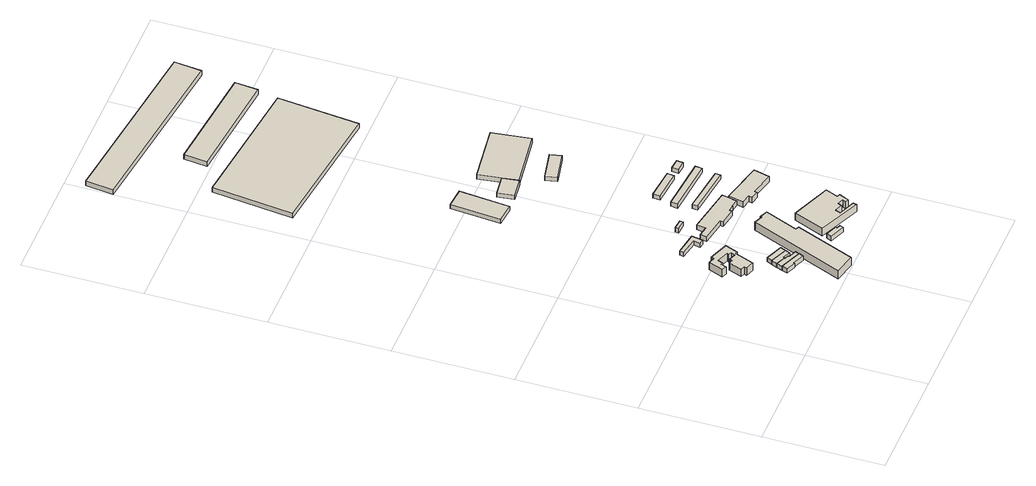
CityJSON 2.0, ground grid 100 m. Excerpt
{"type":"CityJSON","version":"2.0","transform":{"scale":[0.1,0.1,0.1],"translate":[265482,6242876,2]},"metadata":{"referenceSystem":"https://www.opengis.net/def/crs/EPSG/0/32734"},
"CityObjects":{
"building1":{"type":"Building","attributes":{"address":"80 Foundry Road Salt River Cape Town","building":"retail","building:levels":"2","footprint":{"type":"Polygon"},"plus_code":"C5X2XJXH+XVV","ground_height":4.61,"building_height":6.9,"roof_height":11.51},"geometry":[{"type":"Solid","lod":"1","boundaries":[[[[0,1,2,3]],[[1,4,5,2]],[[4,6,7,5]],[[6,8,9,7]],[[8,10,11,9]],[[10,12,13,11]],[[12,14,15,13]],[[14,16,17,15]],[[16,18,19,17]],[[18,20,21,19]],[[20,22,23,21]],[[22,24,25,23]],[[24,26,27,25]],[[26,28,29,27]],[[28,30,31,29]],[[30,32,33,31]],[[32,34,35,33]],[[34,36,37,35]],[[36,38,39,37]],[[38,40,41,39]],[[40,42,43,41]],[[42,0,3,43]],[[3,2,5,7,9,11,13,15,17,19,21,23,25,27,29,31,33,35,37,39,41,43]],[[42,40,38,36,34,32,30,28,26,24,22,20,18,16,14,12,10,8,6,4,1,0]]]]}]},
"building2":{"type":"Building","attributes":{"address":"11 Portland Road Salt River Cape Town","building":"house","building:levels":"1","footprint":{"type":"Polygon"},"plus_code":"C5XPXFXJ+XWW","ground_height":5.17,"building_height":4.1,"roof_height":9.27},"geometry":[{"type":"Solid","lod":"1","boundaries":[[[[44,45,46,47,48,49]],[[45,50,51,47,46]],[[50,52,53,51]],[[52,54,55,53]],[[54,56,57,55]],[[56,44,49,48,57]],[[48,47,51,53,55,57]],[[56,54,52,50,45,44]]]]}]},
"building3":{"type":"Building","attributes":{"address":"9 Portland Road Salt River Cape Town","building":"house","building:levels":"1","footprint":{"type":"Polygon"},"plus_code":"C5XVXRXX+XQX","ground_height":4.91,"building_height":4.1,"roof_height":9.01},"geometry":[{"type":"Solid","lod":"1","boundaries":[[[[58,44,49,59]],[[44,56,60,49]],[[56,61,62,60]],[[61,63,64,62]],[[63,65,66,64]],[[65,67,68,66]],[[67,69,70,68]],[[69,58,59,70]],[[59,49,60,62,64,66,68,70]],[[69,67,65,63,61,56,44,58]]]]}]},
"building4":{"type":"Building","attributes":{"address":"7 Portland Road Salt River Cape Town","building":"house","building:levels":"1","footprint":{"type":"Polygon"},"plus_code":"C5XRXRX4+X5R","ground_height":4.91,"building_height":4.1,"roof_height":9.01},"geometry":[{"type":"Solid","lod":"1","boundaries":[[[[71,72,73,59,74,75]],[[72,76,70,59,73]],[[76,77,78,70]],[[77,79,80,78]],[[79,81,82,80]],[[81,71,75,74,82]],[[74,59,70,78,80,82]],[[81,79,77,76,72,71]]]]}]},
"building5":{"type":"Building","attributes":{"address":"5 Portland Road Salt River Cape Town","building":"house","building:levels":"1","footprint":{"type":"Polygon"},"plus_code":"C5XWXQXG+XGV","ground_height":4.67,"building_height":4.1,"roof_height":8.77},"geometry":[{"type":"Solid","lod":"1","boundaries":[[[[71,81,83,75]],[[81,84,85,83]],[[84,86,87,85]],[[86,71,75,87]],[[75,83,85,87]],[[86,84,81,71]]]]}]},
"building6":{"type":"Building","attributes":{"building":"transportation","building:levels":"1","footprint":{"type":"Polygon"},"plus_code":"C5XGXFXV+XVR","ground_height":4.85,"building_height":4.1,"roof_height":8.95},"geometry":[{"type":"Solid","lod":"1","boundaries":[[[[88,89,90,91]],[[89,92,93,90]],[[92,94,95,93]],[[94,96,97,95]],[[96,98,99,97]],[[98,88,91,99]],[[91,90,93,95,97,99]],[[98,96,94,92,89,88]]]]}]},
"building7":{"type":"Building","attributes":{"address":"12 London Road Salt River Cape Town","building":"industrial","building:levels":"2","footprint":{"type":"Polygon"},"plus_code":"C6XHX8XX+X9X","ground_height":5.3,"building_height":6.9,"roof_height":12.2},"geometry":[{"type":"Solid","lod":"1","boundaries":[[[[100,101,102,103]],[[101,104,105,102]],[[104,106,107,105]],[[106,108,109,107]],[[108,110,111,109]],[[110,112,113,111]],[[112,114,115,113]],[[114,100,103,115]],[[103,102,105,107,109,111,113,115]],[[114,112,110,108,106,104,101,100]]]]}]},
"building8":{"type":"Building","attributes":{"address":"17 London Road Salt River Cape Town","building":"house","building:levels":"1","footprint":{"type":"Polygon"},"plus_code":"C7XVXCXP+X8X","ground_height":5.22,"building_height":4.1,"roof_height":9.32},"geometry":[{"type":"Solid","lod":"1","boundaries":[[[[116,117,118,119,120,121]],[[117,122,123,119,118]],[[122,124,125,123]],[[124,126,127,125]],[[126,128,129,127]],[[128,116,121,120,129]],[[120,119,123,125,127,129]],[[128,126,124,122,117,116]]]]}]},
"building9":{"type":"Building","attributes":{"building":"transportation","building:levels":"1","footprint":{"type":"Polygon"},"plus_code":"C6X8XCX4+XVR","ground_height":4.51,"building_height":4.1,"roof_height":8.61},"geometry":[{"type":"Solid","lod":"1","boundaries":[[[[130,131,132,133]],[[131,134,135,132]],[[134,136,137,135]],[[136,130,133,137]],[[133,132,135,137]],[[136,134,131,130]]]]}]},
"building10":{"type":"Building","attributes":{"building":"train_station","building:levels":"1","footprint":{"type":"Polygon"},"plus_code":"C7X6X4XC+X6W","ground_height":5.13,"building_height":4.1,"roof_height":9.23},"geometry":[{"type":"Solid","lod":"1","boundaries":[[[[138,139,140,141]],[[139,142,143,140]],[[142,144,145,143]],[[144,146,147,145]],[[146,148,149,147]],[[148,150,151,149]],[[150,152,153,151]],[[152,154,155,153]],[[154,156,157,155]],[[156,158,159,157]],[[158,160,161,159]],[[160,162,163,161]],[[162,164,165,163]],[[164,138,141,165]],[[141,140,143,145,147,149,151,153,155,157,159,161,163,165]],[[164,162,160,158,156,154,152,150,148,146,144,142,139,138]]]]}]},
"building11":{"type":"Building","attributes":{"building":"industrial","building:levels":"1","footprint":{"type":"Polygon"},"plus_code":"C4XVXQX7+X7W","ground_height":3.92,"building_height":4.1,"roof_height":8.02},"geometry":[{"type":"Solid","lod":"1","boundaries":[[[[166,167,168,169]],[[167,170,171,168]],[[170,172,173,171]],[[172,166,169,173]],[[169,168,171,173]],[[172,170,167,166]]]]}]},
"building12":{"type":"Building","attributes":{"address":"Salt River Cape Town","building":"industrial","building:levels":"2","footprint":{"type":"Polygon"},"plus_code":"C8XVX7XW+X4X","ground_height":4.5,"building_height":6.9,"roof_height":11.4},"geometry":[{"type":"Solid","lod":"1","boundaries":[[[[174,175,176,177]],[[175,178,179,176]],[[178,180,181,179]],[[180,182,183,181]],[[182,184,185,183]],[[184,186,187,185]],[[186,188,189,187]],[[188,190,191,189]],[[190,192,193,191]],[[192,194,195,193]],[[194,196,197,195]],[[196,198,199,197]],[[198,200,201,199]],[[200,174,177,201]],[[177,176,179,181,183,185,187,189,191,193,195,197,199,201]],[[200,198,196,194,192,190,188,186,184,182,180,178,175,174]]]]}]},
"building13":{"type":"Building","attributes":{"building":"industrial","building:levels":"1","footprint":{"type":"Polygon"},"plus_code":"C6X7X7XX+X3X","ground_height":3.92,"building_height":4.1,"roof_height":8.02},"geometry":[{"type":"Solid","lod":"1","boundaries":[[[[202,203,204,205]],[[203,206,207,204]],[[206,208,209,207]],[[208,210,211,209]],[[210,202,205,211]],[[205,204,207,209,211]],[[210,208,206,203,202]]]]}]},
"building14":{"type":"Building","attributes":{"building":"transportation","building:levels":"1","footprint":{"type":"Polygon"},"plus_code":"C8XHXHXJ+X8R","ground_height":4.51,"building_height":4.1,"roof_height":8.61},"geometry":[{"type":"Solid","lod":"1","boundaries":[[[[212,213,214,215]],[[213,216,217,214]],[[216,218,219,217]],[[218,212,215,219]],[[215,214,217,219]],[[218,216,213,212]]]]}]},
"building15":{"type":"Building","attributes":{"building":"transportation","building:levels":"1","footprint":{"type":"Polygon"},"plus_code":"C8X8XQX5+X2V","ground_height":3.94,"building_height":4.1,"roof_height":8.04},"geometry":[{"type":"Solid","lod":"1","boundaries":[[[[220,221,222,223]],[[221,224,225,222]],[[224,226,227,225]],[[226,220,223,227]],[[223,222,225,227]],[[226,224,221,220]]]]}]},
"building16":{"type":"Building","attributes":{"building":"transportation","building:levels":"1","footprint":{"type":"Polygon"},"plus_code":"C8XHXRXC+X8X","ground_height":4.06,"building_height":4.1,"roof_height":8.16},"geometry":[{"type":"Solid","lod":"1","boundaries":[[[[228,229,230,231]],[[229,232,233,230]],[[232,234,235,233]],[[234,228,231,235]],[[231,230,233,235]],[[234,232,229,228]]]]}]},
"building17":{"type":"Building","attributes":{"building":"train_station","building:levels":"1","footprint":{"type":"Polygon"},"plus_code":"C9X7XVX4+XHV","ground_height":4.76,"building_height":4.1,"roof_height":8.86},"geometry":[{"type":"Solid","lod":"1","boundaries":[[[[236,237,238,239]],[[237,240,241,238]],[[240,242,243,241]],[[242,244,245,243]],[[244,246,247,245]],[[246,248,249,247]],[[248,250,251,249]],[[250,236,239,251]],[[239,238,241,243,245,247,249,251]],[[250,248,246,244,242,240,237,236]]]]}]},
"building18":{"type":"Building","attributes":{"building":"industrial","building:levels":"1","footprint":{"type":"Polygon"},"plus_code":"C8X2X2XF+X9X","ground_height":3.3,"building_height":4.1,"roof_height":7.4},"geometry":[{"type":"Solid","lod":"1","boundaries":[[[[252,253,254,255]],[[253,256,257,254]],[[256,258,259,257]],[[258,252,255,259]],[[255,254,257,259]],[[258,256,253,252]]]]}]},
"building19":{"type":"Building","attributes":{"building":"industrial","building:levels":"1","footprint":{"type":"Polygon"},"plus_code":"C5X5XRXG+XCR","ground_height":2.96,"building_height":4.1,"roof_height":7.06},"geometry":[{"type":"Solid","lod":"1","boundaries":[[[[260,261,262,263]],[[261,264,265,262]],[[264,266,267,265]],[[266,260,263,267]],[[263,262,265,267]],[[266,264,261,260]]]]}]},
"building20":{"type":"Building","attributes":{"building":"transportation","building:levels":"1","footprint":{"type":"Polygon"},"plus_code":"C9XHXPX6+X7W","ground_height":3.91,"building_height":4.1,"roof_height":8.01},"geometry":[{"type":"Solid","lod":"1","boundaries":[[[[268,269,270,271]],[[269,272,273,270]],[[272,274,275,273]],[[274,268,271,275]],[[271,270,273,275]],[[274,272,269,268]]]]}]},
"building21":{"type":"Building","attributes":{"building":"industrial","building:levels":"1","footprint":{"type":"Polygon"},"plus_code":"C7XRXQXX+X9W","ground_height":4.1,"building_height":4.1,"roof_height":8.2},"geometry":[{"type":"Solid","lod":"1","boundaries":[[[[203,202,205,276,277,204]],[[202,278,279,276,205]],[[278,280,281,279]],[[280,282,283,281]],[[282,203,204,277,283]],[[277,276,279,281,283]],[[282,280,278,202,203]]]]}]},
"building22":{"type":"Building","attributes":{"building":"industrial","building:levels":"1","footprint":{"type":"Polygon"},"plus_code":"C5X2X7X7+XQV","ground_height":3.08,"building_height":4.1,"roof_height":7.18},"geometry":[{"type":"Solid","lod":"1","boundaries":[[[[284,285,286,287]],[[285,288,289,286]],[[288,290,291,289]],[[290,284,287,291]],[[287,286,289,291]],[[290,288,285,284]]]]}]},
"building23":{"type":"Building","attributes":{"building":"industrial","building:levels":"1","footprint":{"type":"Polygon"},"plus_code":"C6X5XWX8+X6R","ground_height":3.13,"building_height":4.1,"roof_height":7.23},"geometry":[{"type":"Solid","lod":"1","boundaries":[[[[292,293,294,295]],[[293,296,297,294]],[[296,298,299,297]],[[298,292,295,299]],[[295,294,297,299]],[[298,296,293,292]]]]}]}
},
"vertices":[
[782,697,21],[843,856,21],[843,856,95],[782,697,95],[861,850,21],[861,850,95],[903,958,21],[903,958,95],[741,1019,21],[741,1019,95],[732,995,21],[732,995,95],[679,1015,21],[679,1015,95],[632,892,21],[632,892,95],[673,876,21],[673,876,95],[689,919,21],[689,919,95],[704,913,21],[704,913,95],[721,958,21],[721,958,95],[820,920,21],[820,920,95],[813,903,21],[813,903,95],[838,893,21],[838,893,95],[824,858,21],[824,858,95],[769,879,21],[769,879,95],[758,856,21],[758,856,95],[725,867,21],[725,867,95],[683,758,21],[683,758,95],[720,744,21],[720,744,95],[712,724,21],[712,724,95],
[848,482,29],[829,436,29],[829,436,70],[829,436,73],[848,482,73],[848,482,70],[907,404,29],[907,404,73],[910,411,29],[910,411,73],[1009,370,29],[1009,370,73],[1026,409,29],[1026,409,73],
[866,532,29],[866,532,70],[1026,409,70],[1042,443,29],[1042,443,70],[974,471,29],[974,471,70],[977,479,29],[977,479,70],[942,494,29],[942,494,70],[945,498,29],[945,498,70],
[887,580,27],[866,532,27],[866,532,68],[887,580,70],[887,580,68],[945,498,27],[950,508,27],[950,508,70],[1013,481,27],[1013,481,70],[1030,520,27],[1030,520,70],
[1030,520,68],[1050,566,27],[1050,566,68],[906,623,27],[906,623,68],
[932,1155,28],[948,1249,28],[948,1249,69],[932,1155,69],[755,1281,28],[755,1281,69],[749,1244,28],[749,1244,69],[902,1217,28],[902,1217,69],[892,1162,28],[892,1162,69],
[1082,4,21],[1282,502,21],[1282,502,102],[1082,4,102],[1254,515,21],[1254,515,102],[1367,790,21],[1367,790,102],[1299,819,21],[1299,819,102],[1297,806,21],[1297,806,102],[1225,836,21],[1225,836,102],[904,48,21],[904,48,102],
[1293,240,28],[1424,189,28],[1424,189,72],[1424,189,73],[1293,240,73],[1293,240,72],[1435,221,28],[1435,221,73],[1405,233,28],[1405,233,73],[1410,246,28],[1410,246,73],[1313,286,28],[1313,286,73],
[1085,1368,23],[1087,1396,23],[1087,1396,66],[1085,1368,66],[1004,1403,23],[1004,1403,66],[1001,1375,23],[1001,1375,66],
[973,1138,25],[1182,1101,25],[1182,1101,72],[973,1138,72],[1178,1078,25],[1178,1078,72],[1320,1053,25],[1320,1053,72],[1324,1075,25],[1324,1075,72],[1374,1066,25],[1374,1066,72],[1375,1072,25],[1375,1072,72],[1444,1060,25],[1444,1060,72],[1451,1101,25],[1451,1101,72],[1455,1101,25],[1455,1101,72],[1471,1188,25],[1471,1188,72],[1082,1256,25],[1082,1256,72],[1068,1179,25],[1068,1179,72],[983,1194,25],[983,1194,72],
[694,3116,19],[655,2695,19],[655,2695,60],[694,3116,60],[822,2679,19],[822,2679,60],[861,3101,19],[861,3101,60],
[1333,330,22],[1682,174,22],[1682,174,94],[1333,330,94],[1690,205,22],[1690,205,94],[1552,261,22],[1552,261,94],[1569,303,22],[1569,303,94],[1634,277,22],[1634,277,94],[1647,311,22],[1647,311,94],[1697,291,22],[1697,291,94],[1686,262,22],[1686,262,94],[1715,251,22],[1715,251,94],[1749,335,22],[1749,335,94],[1725,345,22],[1725,345,94],[1767,449,22],[1767,449,94],[1435,582,22],[1435,582,94],
[1129,2712,16],[1111,2848,16],[1111,2848,60],[1129,2712,60],[937,2825,16],[937,2825,60],[955,2685,16],[955,2685,60],[1129,2708,16],[1129,2708,60],
[1300,1371,25],[1294,1325,25],[1294,1325,66],[1300,1371,66],[1691,1275,25],[1691,1275,66],[1697,1321,25],[1697,1321,66],
[1580,1672,19],[1320,1695,19],[1320,1695,60],[1580,1672,60],[1315,1635,19],[1315,1635,60],[1575,1612,19],[1575,1612,60],
[1274,1535,20],[1269,1477,20],[1269,1477,62],[1274,1535,62],[1723,1437,20],[1723,1437,62],[1728,1494,20],[1728,1494,62],
[1481,1139,15],[1450,1010,15],[1450,1010,69],[1481,1139,69],[1529,991,15],[1529,991,69],[1522,963,15],[1522,963,69],[1591,946,15],[1591,946,69],[1597,970,15],[1597,970,69],[1795,922,15],[1795,922,69],[1828,1055,15],[1828,1055,69],
[1495,2595,11],[1245,2546,11],[1245,2546,54],[1495,2595,54],[1265,2448,11],[1265,2448,54],[1515,2497,11],[1515,2497,54],
[286,4900,6],[206,4220,6],[206,4220,51],[286,4900,51],[1353,4084,6],[1353,4084,51],[1428,4772,6],[1428,4772,51],
[1656,1659,18],[1651,1603,18],[1651,1603,60],[1656,1659,60],[1738,1596,18],[1738,1596,60],[1743,1652,18],[1743,1652,60],
[1129,2712,62],[1111,2848,62],[1619,2776,16],[1619,2776,62],[1576,3104,16],[1576,3104,62],[1086,3040,16],[1086,3040,62],
[1559,5655,5],[34,5837,5],[34,5837,52],[1559,5655,52],[6,5605,5],[6,5605,52],[1531,5424,5],[1531,5424,52],
[1487,5138,5],[572,5230,5],[572,5230,52],[1487,5138,52],[552,5035,5],[552,5035,52],[1467,4943,5],[1467,4943,52]
]}
